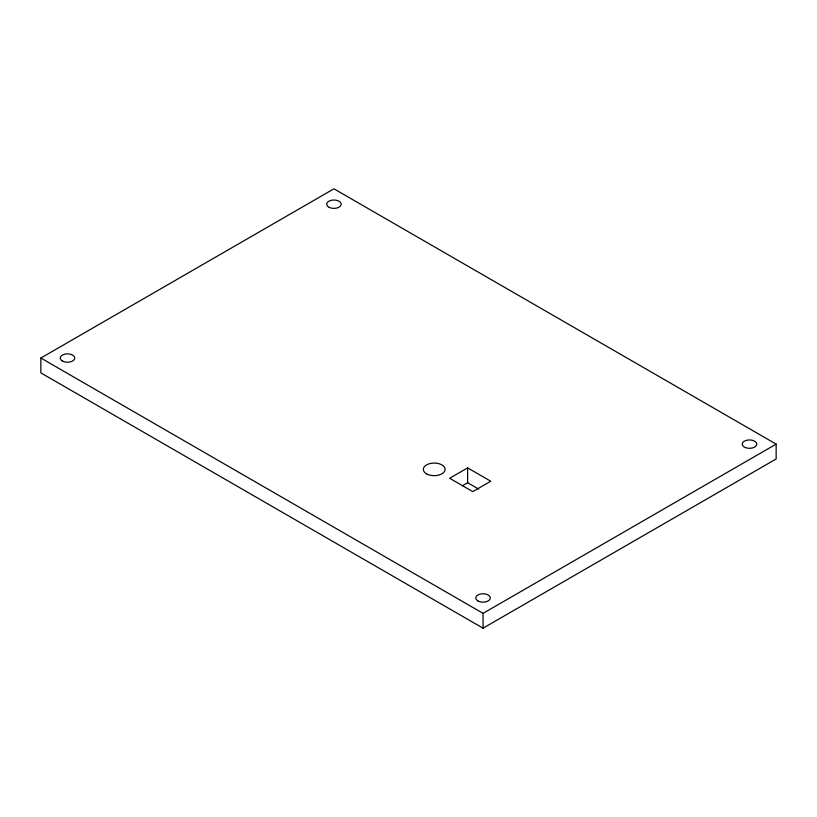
<?xml version="1.0" encoding="UTF-8"?>
<svg xmlns="http://www.w3.org/2000/svg" width="817" height="817" viewBox="0 0 817 817"><rect width="100%" height="100%" fill="white"/><g stroke="black" fill="none" stroke-linecap="round" stroke-linejoin="round"><path stroke-width="1.23" d="M40.85 358.03L333.939 188.819L776.15 444.121L776.15 458.97L483.061 628.181L40.85 372.879L40.85 358.03L483.061 613.342L776.15 444.121M467.63 467.875L449.636 478.262L472.777 491.62L490.772 481.233L467.63 467.875L467.63 482.714L478.65 489.077M462.34 485.778L467.63 482.714M483.061 613.342L483.061 628.181M477.914 600.924A7.271 4.197 0 0 0 490.077 599.045A7.271 4.197 0 0 0 481.172 593.898A7.271 4.197 0 0 0 477.914 600.924M745.472 447.614A7.271 4.197 0 0 0 756.756 444.397A7.271 4.197 0 0 0 746.278 440.363A7.271 4.197 0 0 0 745.472 447.614M329.261 207.416A7.271 4.197 0 0 0 341.098 204.934A7.271 4.197 0 0 0 331.467 200.257A7.271 4.197 0 0 0 329.261 207.416M62.521 361.094A7.271 4.197 0 0 0 74.572 358.99A7.271 4.197 0 0 0 65.391 354.016A7.271 4.197 0 0 0 62.521 361.094M426.494 473.809A10.907 6.301 0 0 0 444.744 470.99A10.907 6.301 0 0 0 431.386 463.28A10.907 6.301 0 0 0 426.494 473.809"/></g></svg>
